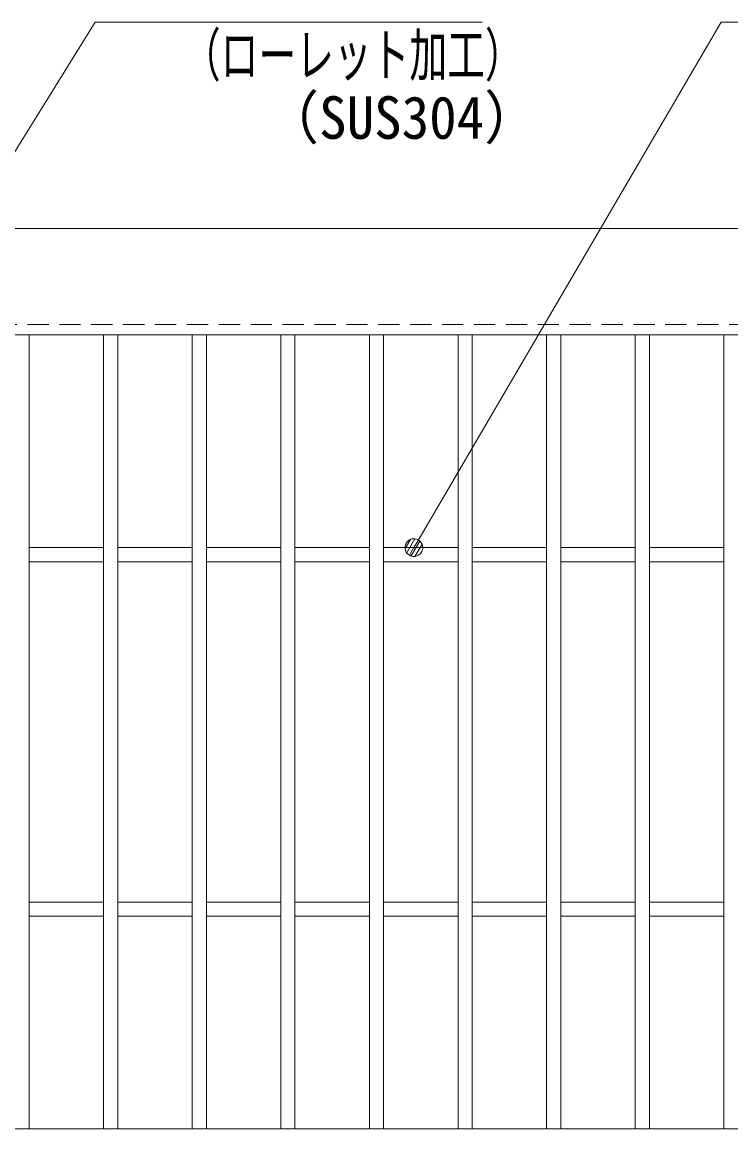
# Model space of a CAD drawing. Units: millimetres, scale not verified. Extents: x -1050 to 1050, y -742 to 742.
# Drawn here: x -440.4 to -240.4, y 240.5 to 552.7 of the extents above; entities that cross this region are included whole.
import ezdxf
from ezdxf.enums import TextEntityAlignment as Align

# ---------------------------------------------------------------- set-up
doc = ezdxf.new("R2010")
doc.units = ezdxf.units.MM
doc.header["$LTSCALE"] = 5
doc.linetypes.add('DASHED1', pattern=[1.8, 1.2, -0.6])
for name, color, linetype, lineweight in [('0-1_寸法注釈', 2, 'Continuous', 9), ('0-2_蓋', 5, 'Continuous', 9), ('0-3_0', 5, 'Continuous', 9), ('0-6_破線', 4, 'DASHED1', 9)]:
    doc.layers.add(name, color=color, linetype=linetype, lineweight=lineweight)
doc.styles.add('ＭＳ ゴシック', font='')
doc.styles.get('ＭＳ ゴシック').set_extended_font_data('MS Gothic')

# ---------------------------------------------------------------- blocks, each defined once
blk = doc.blocks.new('_Dot')
at = {"layer": '0-3_0'}
for p, q in [((-2.5, 0), (-5, 0)), ((2.445, 0.5), (-2.445, 0.5)), ((1.997, 1.5), (-1.997, 1.5)), ((2.289, -0.995), (-2.289, -0.995)), ((1.499, -1.995), (-1.499, -1.995))]:
    blk.add_line(p, q, dxfattribs=at)
for points in [[(2.5, 0), (2.48, 0.313), (2.421, 0.622), (2.324, 0.92), (2.191, 1.204), (2.023, 1.469), (1.822, 1.711), (1.594, 1.926), (1.34, 2.111), (1.064, 2.262), (0.773, 2.378), (0.468, 2.456), (0.157, 2.495), (-0.157, 2.495), (-0.468, 2.456), (-0.773, 2.378), (-1.064, 2.262), (-1.34, 2.111), (-1.594, 1.926), (-1.822, 1.711), (-2.023, 1.469), (-2.191, 1.204), (-2.324, 0.92), (-2.421, 0.622), (-2.48, 0.313), (-2.5, 0), (0, 0)], [(-2.5, 0), (-2.48, -0.313), (-2.421, -0.622), (-2.324, -0.92), (-2.191, -1.204), (-2.023, -1.469), (-1.822, -1.711), (-1.594, -1.926), (-1.34, -2.111), (-1.064, -2.262), (-0.773, -2.378), (-0.468, -2.456), (-0.157, -2.495), (0.157, -2.495), (0.468, -2.456), (0.773, -2.378), (1.064, -2.262), (1.34, -2.111), (1.594, -1.926), (1.822, -1.711), (2.023, -1.469), (2.191, -1.204), (2.324, -0.92), (2.421, -0.622), (2.48, -0.313), (2.5, 0), (0, 0)]]:
    blk.add_lwpolyline(points, close=True, dxfattribs=at)

msp = doc.modelspace()

# ---------------------------------------------------------------- linework, layer by layer
at = {"layer": '0-1_寸法注釈'}
for points in [[(-310.561, 552.749), (-419.785, 552.749), (-487.831, 443.075)], [(-139.927, 552.749), (-243.134, 552.749), (-329.302, 405.336)]]:
    msp.add_lwpolyline(points, dxfattribs=at)
at = {"layer": '0-2_蓋'}
for p, q in [((332.136, 494.475), (-662.864, 494.475)), ((332.136, 464.475), (-662.864, 464.475)), ((-438.364, 464.475), (-438.364, 240.475)), ((-417.364, 464.475), (-417.364, 240.475)), ((-413.364, 464.475), (-413.364, 240.475)), ((-392.364, 464.475), (-392.364, 240.475)), ((-388.364, 464.475), (-388.364, 240.475)), ((-367.364, 464.475), (-367.364, 240.475)), ((-363.364, 464.475), (-363.364, 240.475)), ((-342.364, 464.475), (-342.364, 240.475)), ((-338.364, 464.475), (-338.364, 240.475)), ((-317.364, 464.475), (-317.364, 240.475)), ((-313.364, 464.475), (-313.364, 240.475)), ((-292.364, 464.475), (-292.364, 240.475)), ((-288.364, 464.475), (-288.364, 240.475)), ((-267.364, 464.475), (-267.364, 240.475)), ((-263.364, 464.475), (-263.364, 240.475)), ((-242.364, 464.475), (-242.364, 240.475)), ((-417.364, 404.475), (-438.364, 404.475)), ((-392.364, 404.475), (-413.364, 404.475)), ((-367.364, 404.475), (-388.364, 404.475)), ((-342.364, 404.475), (-363.364, 404.475)), ((-317.364, 404.475), (-338.364, 404.475)), ((-292.364, 404.475), (-313.364, 404.475)), ((-267.364, 404.475), (-288.364, 404.475)), ((-242.364, 404.475), (-263.364, 404.475)), ((-417.364, 400.475), (-438.364, 400.475)), ((-392.364, 400.475), (-413.364, 400.475)), ((-367.364, 400.475), (-388.364, 400.475)), ((-342.364, 400.475), (-363.364, 400.475)), ((-317.364, 400.475), (-338.364, 400.475)), ((-292.364, 400.475), (-313.364, 400.475)), ((-267.364, 400.475), (-288.364, 400.475)), ((-242.364, 400.475), (-263.364, 400.475)), ((-417.364, 304.475), (-438.364, 304.475)), ((-392.364, 304.475), (-413.364, 304.475)), ((-367.364, 304.475), (-388.364, 304.475)), ((-342.364, 304.475), (-363.364, 304.475)), ((-317.364, 304.475), (-338.364, 304.475)), ((-292.364, 304.475), (-313.364, 304.475)), ((-267.364, 304.475), (-288.364, 304.475)), ((-242.364, 304.475), (-263.364, 304.475)), ((-417.364, 300.475), (-438.364, 300.475)), ((-392.364, 300.475), (-413.364, 300.475)), ((-367.364, 300.475), (-388.364, 300.475)), ((-342.364, 300.475), (-363.364, 300.475)), ((-317.364, 300.475), (-338.364, 300.475)), ((-292.364, 300.475), (-313.364, 300.475)), ((-267.364, 300.475), (-288.364, 300.475)), ((-242.364, 300.475), (-263.364, 300.475)), ((-662.864, 240.475), (332.136, 240.475))]:
    msp.add_line(p, q, dxfattribs=at)
at = {"layer": '0-6_破線'}
msp.add_line((332.136, 467.475), (-662.864, 467.475), dxfattribs=at)

# ---------------------------------------------------------------- block references
at = {"layer": '0-1_寸法注釈', "rotation": 239.40363}
msp.add_blockref('_Dot', (-329.811, 404.475), dxfattribs=at)

# ---------------------------------------------------------------- texts
at = {"layer": '0-1_寸法注釈', "color": 7, "style": 'ＭＳ ゴシック'}
for s, width, p in [('（ローレット加工）', 0.65, (-395.003, 533.881)), ('（SUS304）', 0.95, (-372.156, 516.216))]:
    msp.add_text(s, height=12.02, dxfattribs=dict(at, width=width)).set_placement(p, align=Align.BOTTOM_LEFT)

doc.saveas('drawing.dxf')
